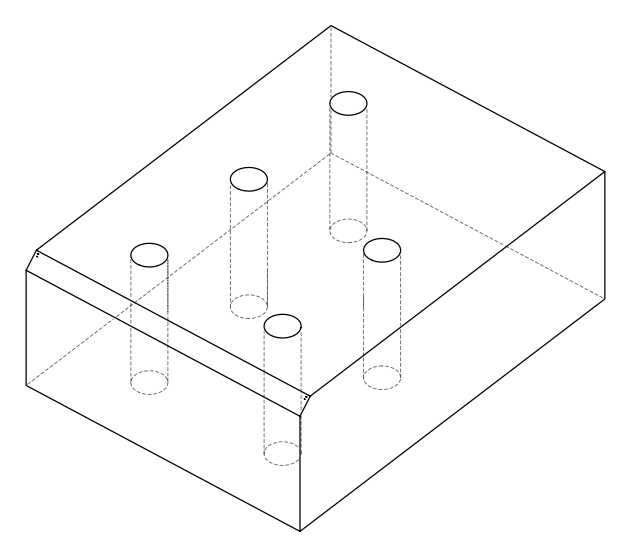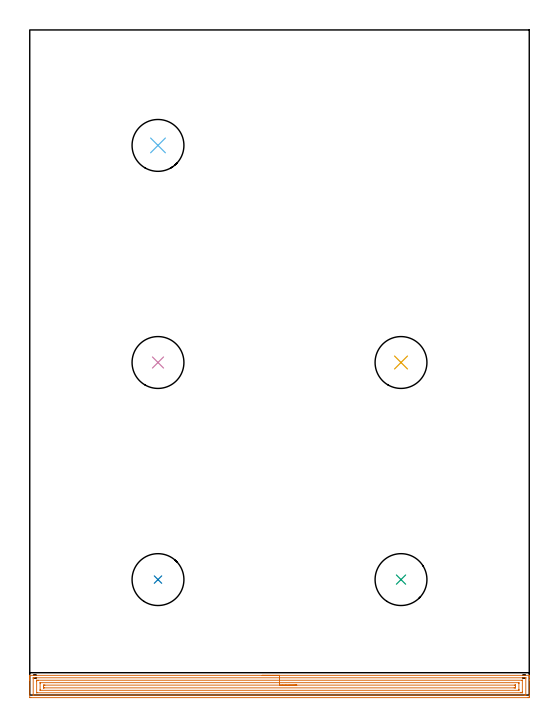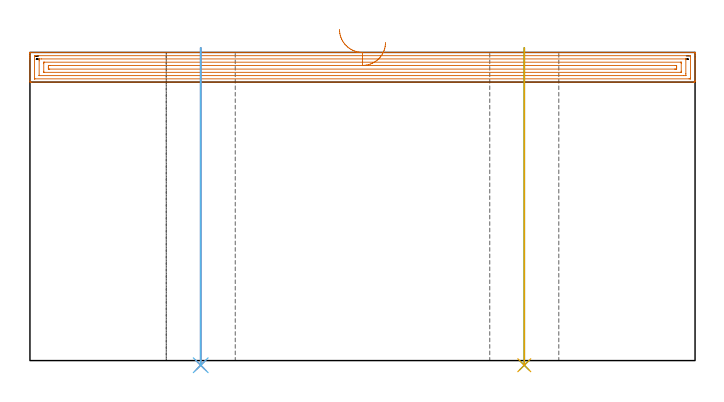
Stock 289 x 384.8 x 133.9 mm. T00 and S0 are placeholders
(PLAN: 6 operations, 1 tool changes, 14.6 min)
(1 AREA_MILL | FG_CHAMFER_SURFACE | UGT0205_001 | 11.81 min | 24043 mm3)
(2 INDEXABLE_INSERT_DRILL_THROUGH_HOLE_FROM_SOLID | STEP1HOLE | NXT0302_031 | 0.55 min | 94575 mm3)
(3 INDEXABLE_INSERT_DRILL_THROUGH_HOLE_FROM_SOLID_1 | STEP1HOLE_1 | NXT0302_031 | 0.55 min | 94595 mm3)
(4 INDEXABLE_INSERT_DRILL_THROUGH_HOLE_FROM_SOLID_2 | STEP1HOLE_2 | NXT0302_031 | 0.55 min | 94586 mm3)
(5 INDEXABLE_INSERT_DRILL_THROUGH_HOLE_FROM_SOLID_3 | STEP1HOLE_3 | NXT0302_031 | 0.55 min | 94593 mm3)
(6 INDEXABLE_INSERT_DRILL_THROUGH_HOLE_FROM_SOLID_4 | STEP1HOLE_4 | NXT0302_031 | 0.55 min | 94583 mm3)
(TOOL UGT0205_001 | Chamfer Mill 20 x 3 x 45 deg. | D20 FL50 Z2)
(TOOL NXT0302_031 | Index. Insert Drill 30mm [880-D3000L32-05] | D30 PA176 FL150 Z2)
(OP 1 AREA_MILL)
G17 G21 G94 G90
T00 M6
G54
G17 G0 G90 X134.5 Y11.4 S1061 M3
G43 Z143.9 H0
G94 G1 X134.538 Z143.028 F250.
X134.652 Z142.163
X134.841 Z141.312
X135.103 Z140.48
X135.437 Z139.674
X135.84 Z138.9
X136.309 Z138.164
X136.84 Z137.472
X137.429 Z136.829
X138.072 Z136.239
X138.764 Z135.708
X139.5 Z135.24
X140.274 Z134.837
X141.08 Z134.503
X141.912 Z134.241
X142.764 Z134.052
X143.628 Z133.938
X144.5 Z133.9
X288.825
X288.99 Y11.398 Z133.889
X288.997 Y11.27 Z133.762
X289. Y11.135 Z133.635
Y10.875 Z133.375
Y10.19 Z132.684
Y8.974 Z131.47
Y8.443 Z130.937
Y-0.898 Z121.6
X288.996 Y-1.163 Z121.335
X288.99 Y-1.493 Z121.004
X288.72 Y-1.497 Z121.002
X288.378 Y-1.5 Z121.
X0.622
X0.068 Y-1.495 Z121.003
X0.01 Y-1.492 Z121.006
X0. Y-1.428 Z121.069
Y8.443 Z130.937
Y8.974 Z131.47
Y9.316 Z131.812
Y9.847 Z132.343
Y10.19 Z132.684
Y10.875 Z133.375
Y11.135 Z133.635
X0.001 Y11.268 Z133.761
X0.005 Y11.349 Z133.841
X0.01 Y11.397 Z133.888
X0.175 Y11.4 Z133.9
X144.5
Y9.986 Z132.486
X286.8 Y9.985 Z132.485
X286.944 Y9.984 Z132.484
X286.979 Y9.981 Z132.481
X286.989 Y9.979 Z132.479
X286.993 Y9.971 Z132.471
X286.997 Y9.939 Z132.439
X287. Y9.79 Z132.29
X286.999 Y0.184 Z122.684
X286.996 Y0.05 Z122.55
X286.991 Y-0.056 Z122.444
X286.988 Y-0.08 Z122.42
X286.974 Y-0.081 Z122.419
X286.933 Y-0.083 Z122.417
X286.59 Y-0.085 Z122.415
X286.382 Y-0.086 Z122.414
X2.201 Y-0.085 Z122.415
X2.056 Y-0.084 Z122.416
X2.021 Y-0.081 Z122.419
X2.011 Y-0.079 Z122.421
X2.007 Y-0.071 Z122.429
X2.003 Y-0.039 Z122.461
X2. Y0.11 Z122.61
X2.001 Y9.716 Z132.216
X2.004 Y9.85 Z132.35
X2.009 Y9.956 Z132.456
X2.012 Y9.98 Z132.48
X2.026 Y9.981 Z132.481
X2.067 Y9.983 Z132.483
X2.41 Y9.985 Z132.485
X2.618 Y9.986 Z132.486
X144.5
Y8.571 Z131.071
X284.803
X284.934 Y8.57 Z131.07
X284.971 Y8.567 Z131.067
X284.987 Y8.565 Z131.065
X284.99 Y8.557 Z131.057
X284.996 Y8.507 Z131.007
X284.999 Y8.443 Z130.943
X285. Y2.138 Z124.638
X284.996 Y1.457 Z123.957
X284.993 Y1.361 Z123.861
X284.99 Y1.341 Z123.841
X284.975 Y1.335 Z123.835
X284.931 Y1.332 Z123.832
X284.803 Y1.33 Z123.83
X284.041 Y1.329 Z123.829
X4.197
X4.066 Y1.33 Z123.83
X4.029 Y1.333 Z123.833
X4.013 Y1.335 Z123.835
X4.01 Y1.343 Z123.843
X4.004 Y1.393 Z123.893
X4.001 Y1.457 Z123.957
X4. Y7.762 Z130.262
X4.004 Y8.443 Z130.943
X4.007 Y8.539 Z131.039
X4.01 Y8.559 Z131.059
X4.025 Y8.565 Z131.065
X4.069 Y8.568 Z131.068
X4.197 Y8.57 Z131.07
X4.959 Y8.571 Z131.071
X144.5
Y7.157 Z129.657
X282.858
X282.902 Y7.156 Z129.656
X282.948 Y7.154 Z129.654
X282.978 Y7.151 Z129.651
X282.99 Y7.119 Z129.619
X283. Y6.712 Z129.212
Y6.697 Z129.197
Y3.219 Z125.719
Y3.203 Z125.703
X282.992 Y2.775 Z125.275
X282.99 Y2.754 Z125.254
X282.959 Y2.75 Z125.25
X282.876 Y2.745 Z125.245
X282.751 Y2.743 Z125.243
X6.142
X6.098 Y2.744 Z125.244
X6.052 Y2.746 Z125.246
X6.022 Y2.749 Z125.249
X6.01 Y2.781 Z125.281
X6. Y3.188 Z125.688
Y6.697 Z129.197
X6.008 Y7.125 Z129.625
X6.01 Y7.146 Z129.646
X6.041 Y7.15 Z129.65
X6.124 Y7.155 Z129.655
X6.249 Y7.157 Z129.657
X144.5
Y5.743 Z128.243
X280.417
X280.766 Y5.742 Z128.242
X280.94 Y5.739 Z128.239
X280.98 Y5.736 Z128.236
X280.99 Y5.733 Z128.233
X280.993 Y5.718 Z128.218
X280.996 Y5.663 Z128.163
X281. Y5.174 Z127.674
Y4.95 Z127.45
X280.997 Y4.303 Z126.803
X280.99 Y4.208 Z126.708
X280.985 Y4.164 Z126.664
X280.943 Y4.162 Z126.662
X280.741 Y4.159 Z126.659
X280.335 Y4.157 Z126.657
X280.253
X8.583
X8.234 Y4.158 Z126.658
X8.06 Y4.161 Z126.661
X8.019 Y4.164 Z126.664
X8.01 Y4.167 Z126.667
X8.007 Y4.182 Z126.682
X8.004 Y4.237 Z126.737
X8. Y4.726 Z127.226
Y4.95 Z127.45
X8.003 Y5.597 Z128.097
X8.01 Y5.692 Z128.192
X8.015 Y5.736 Z128.236
X8.057 Y5.738 Z128.238
X8.259 Y5.741 Z128.241
X8.665 Y5.743 Z128.243
X8.747
X144.5
X145.372 Z128.281
X146.237 Z128.395
X147.088 Z128.584
X147.92 Z128.846
X148.726 Z129.18
X149.5 Z129.583
X150.236 Z130.051
X150.928 Z130.583
X151.571 Z131.172
X152.16 Z131.815
X152.692 Z132.507
X153.16 Z133.243
X153.563 Z134.017
X153.897 Z134.823
X154.159 Z135.655
X154.348 Z136.507
X154.462 Z137.371
X154.5 Z138.243
G0 Z143.9
M5
M2
(OP 2 INDEXABLE_INSERT_DRILL_THROUGH_HOLE_FROM_SOLID)
G17 G21 G94 G90
T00 M6
G54
G17 G0 G90 X74.2 Y66.8 S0 M3
G43 Z143.9 H1
G94 G81 G98 Z-2.024 F250. R135.9
G80
M5
M2
(OP 3 INDEXABLE_INSERT_DRILL_THROUGH_HOLE_FROM_SOLID_1)
G17 G21 G94 G90
T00 M6
G54
G17 G0 G90 X214.8 Y66.8 S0 M3
G43 Z143.9 H1
G94 G81 G98 Z-2.024 F250. R135.9
G80
M5
M2
(OP 4 INDEXABLE_INSERT_DRILL_THROUGH_HOLE_FROM_SOLID_2)
G17 G21 G94 G90
T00 M6
G54
G17 G0 G90 X74.2 Y192.4 S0 M3
G43 Z143.9 H1
G94 G81 G98 Z-2.024 F250. R135.9
G80
M5
M2
(OP 5 INDEXABLE_INSERT_DRILL_THROUGH_HOLE_FROM_SOLID_3)
G17 G21 G94 G90
T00 M6
G54
G17 G0 G90 X214.8 Y192.4 S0 M3
G43 Z143.9 H1
G94 G81 G98 Z-2.024 F250. R135.9
G80
M5
M2
(OP 6 INDEXABLE_INSERT_DRILL_THROUGH_HOLE_FROM_SOLID_4)
G17 G21 G94 G90
T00 M6
G54
G17 G0 G90 X74.2 Y318. S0 M3
G43 Z143.9 H1
G94 G81 G98 Z-2.024 F250. R135.9
G80
M5
M2
